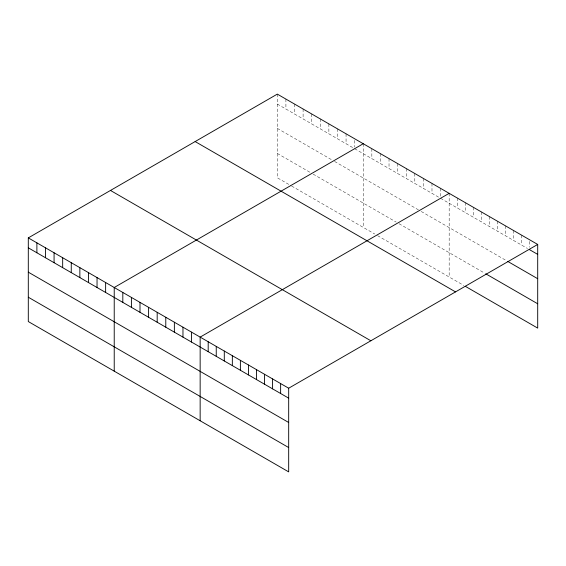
<?xml version="1.0" encoding="UTF-8"?>
<svg xmlns="http://www.w3.org/2000/svg" width="566" height="566" viewBox="0 0 566 566"><rect width="100%" height="100%" fill="white"/><g stroke="black" fill="none" stroke-linecap="round" stroke-linejoin="round"><path stroke-width="0.42" stroke-dasharray="2.83 2.12" d="M277.319 94.119L277.319 177.781L290.924 185.634M277.319 104.052L353.219 147.875M354.656 148.702L439.145 197.484M440.581 198.312L527.455 248.467M277.319 128.383L331.74 159.803M334.605 161.459L418.38 209.823M421.245 211.479L506.973 260.968M277.319 153.45L310.26 172.467M313.125 174.123L396.186 222.077M399.051 223.726L484.291 272.939M291.639 186.044L374.706 233.999M377.564 235.654L463.802 285.441M529.649 241.463L529.649 247.257M521.604 235.159L521.604 245.092M513.553 230.511L513.553 240.444M505.509 225.862L505.509 235.796M497.457 221.221L497.457 231.154M489.413 216.573L489.413 226.506M481.362 211.925L481.362 221.858M473.317 207.276L473.317 217.21M465.266 202.635L465.266 212.568M457.222 197.987L457.222 207.92M449.171 193.339L449.171 276.993M440.581 188.379L440.581 196.657M431.985 183.419L431.985 193.353M423.396 178.453L423.396 188.393M414.8 173.493L414.8 183.426M406.211 168.534L406.211 178.467M397.615 163.574L397.615 173.507M389.026 158.614L389.026 168.548M380.43 153.655L380.43 163.588M371.841 148.688L371.841 158.621M363.245 143.729L363.245 227.391M354.656 140.425L354.656 147.047M346.059 133.809L346.059 143.743M337.47 128.85L337.47 138.783M328.874 123.89L328.874 133.824M320.285 118.924L320.285 128.857M311.689 113.964L311.689 123.897M303.1 109.005L303.1 118.938M294.504 104.045L294.504 113.978M285.915 99.085L285.915 109.019"/><path stroke-width="0.85" d="M537.7 244.448L288.681 388.219L288.681 471.881L28.3 321.552L28.3 237.89L277.319 94.119L537.7 244.448L537.7 328.11L465.266 286.29M363.245 143.729L114.226 287.5L114.226 371.155M449.171 193.339L200.152 337.11L200.152 420.764M529.649 249.74L537.7 254.382M507.702 261.393L537.7 278.713M485.755 273.788L537.7 303.779M195.143 141.564L455.524 291.893M110.476 190.445L370.857 340.774M28.3 237.89L288.681 388.219M28.3 247.823L288.681 398.153M28.3 272.154L288.681 422.484M28.3 297.221L288.681 447.55M280.63 383.578L280.63 393.512M272.586 378.93L272.586 388.863M264.534 374.282L264.534 384.215M256.49 369.633L256.49 379.567M248.439 364.992L248.439 374.925M240.387 360.344L240.387 370.277M232.343 355.696L232.343 365.629M224.292 351.047L224.292 360.981M216.247 346.406L216.247 356.339M208.196 341.758L208.196 351.691M191.556 332.15L191.556 342.083M182.967 327.19L182.967 337.124M174.37 322.224L174.37 332.157M165.781 317.264L165.781 327.198M157.185 312.305L157.185 322.238M148.596 307.345L148.596 317.278M140 302.385L140 312.319M131.411 297.426L131.411 307.359M122.815 292.459L122.815 302.393M105.63 282.54L105.63 292.473M97.041 277.581L97.041 287.514M88.445 272.621L88.445 282.554M79.856 267.654L79.856 277.595M71.259 262.695L71.259 272.628M62.67 257.735L62.67 267.668M54.074 252.776L54.074 262.709M45.485 247.816L45.485 257.749M36.889 242.856L36.889 252.79"/></g></svg>
